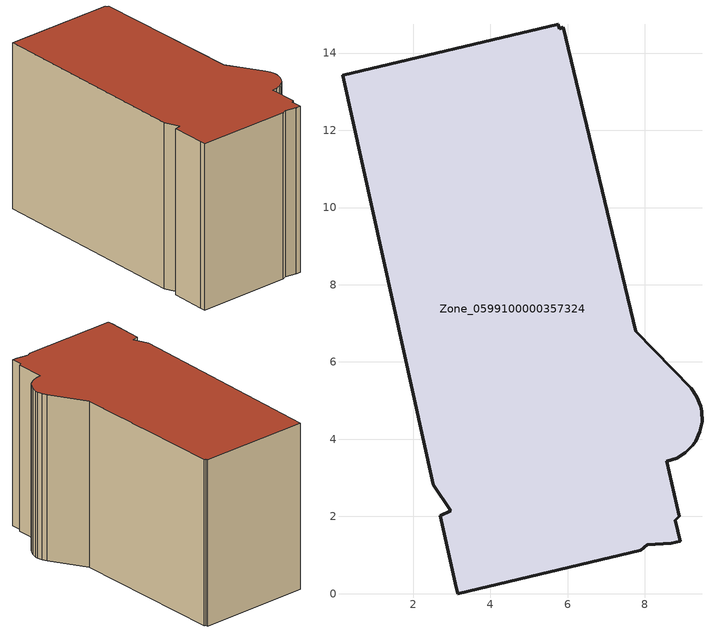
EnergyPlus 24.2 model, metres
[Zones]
Zone_0599100000357324
 floor ground (C_G): 8.92,1.36 8.69,1.31 8.06,1.27 7.89,1.12 3.16,0 3.1,0.27 2.71,2.02 2.98,2.15 2.53,2.83 0.17,13.42 5.76,14.74 5.79,14.64 5.89,14.66 7.76,6.8 9.2,5.32 9.35,5.1 9.45,4.85 9.47,4.72 9.48,4.46 9.43,4.19 9.31,3.95 9.24,3.84 9.05,3.65 8.82,3.51 8.57,3.43 8.9,2 8.79,1.91 z0
 wall outside (C_F): 8.57,3.43 8.82,3.51 9.05,3.65 9.24,3.84 9.31,3.95 9.43,4.19 9.48,4.46 9.47,4.72 9.45,4.85 9.35,5.1 9.2,5.32 7.76,6.8 5.89,14.66 5.79,14.64 5.76,14.74 0.17,13.42 2.53,2.83 2.98,2.15 2.71,2.02 3.1,0.27 3.16,0 7.89,1.12 8.06,1.27 8.69,1.31 8.92,1.36 8.79,1.91 8.9,2 8.57,3.43 z0:8.65
 roof outside (C_R): 9.05,3.65 9.24,3.84 9.31,3.95 9.43,4.19 9.48,4.46 9.47,4.72 9.45,4.85 9.35,5.1 9.2,5.32 7.76,6.8 5.89,14.66 5.79,14.64 5.76,14.74 0.17,13.42 2.53,2.83 2.98,2.15 2.71,2.02 3.1,0.27 3.16,0 7.89,1.12 8.06,1.27 8.69,1.31 8.92,1.36 8.79,1.91 8.9,2 8.57,3.43 8.82,3.51 z8.65
[BUILDING]
Pand.0599100000357324: North Axis=0; Terrain=City; Loads Convergence Tolerance Value=0.04; Temperature Convergence Tolerance Value=0.4; Solar Distribution=FullExterior; Maximum Number of Warmup Days=25; Minimum Number of Warmup Days=1
[Site:Location]
Rotterdam.The.Hague.AP_ZH_NLD Design_Conditions: Latitude=51.96; Longitude=4.45; Time Zone=1; Elevation=-4.5
[SITE:GROUNDTEMPERATURE:BUILDINGSURFACE]
18, 18, 18, 18, 18, 18, 18, 18, 18, 18, 18, 18
[MATERIAL] Thermal Absorptance=0.9; Solar Absorptance=0.7; Visible Absorptance=0.7
Name | Roughness | Thickness | Conductivity | Density | Specific Heat
G.D.1992-2005 | MediumSmooth | 0.15 | 0.06 | 540 | 1210
F.D.1992-2005 | Rough | 0.3 | 0.12 | 1920 | 840
R.D.1992-2005 | MediumRough | 0.2 | 0.08 | 1500 | 1000
[CONSTRUCTION]
C_G: G.D.1992-2005
C_F: F.D.1992-2005
C_R: R.D.1992-2005
[ZONE]
Zone_0599100000357324: Type=1; Multiplier=1; Ceiling Height=Autocalculate; Volume=Autocalculate; Floor Area=autocalculate; Part of Total Floor Area=Yes
[ZONEINFILTRATION:DESIGNFLOWRATE]
Infil_Zone_0599100000357324: Zone or ZoneList or Space or SpaceList=Zone_0599100000357324; Schedule=AlwaysOn; Design Flow Rate Calculation Method=Flow/Area; Flow Rate per Floor Area=0.0021; Constant Term Coefficient=1; Temperature Term Coefficient=0; Velocity Term Coefficient=0; Velocity Squared Term Coefficient=0
[HVACTEMPLATE:ZONE:IDEALLOADSAIRSYSTEM]
Zone_0599100000357324: Maximum Heating Supply Air Temperature=50; Minimum Cooling Supply Air Temperature=13; Maximum Heating Supply Air Humidity Ratio=0.0156; Minimum Cooling Supply Air Humidity Ratio=0.0077; Heating Limit=NoLimit; Cooling Limit=NoLimit; Dehumidification Control Type=ConstantSensibleHeatRatio; Cooling Sensible Heat Ratio=0.7; Dehumidification Setpoint=60; Humidification Control Type=None; Humidification Setpoint=30; Outdoor Air Method=None; Outdoor Air Flow Rate per Person=0.00944; Outdoor Air Flow Rate per Zone Floor Area=0; Outdoor Air Flow Rate per Zone=0; Demand Controlled Ventilation Type=None; Outdoor Air Economizer Type=NoEconomizer; Heat Recovery Type=None; Sensible Heat Recovery Effectiveness=0.7; Latent Heat Recovery Effectiveness=0.65
[ZONECONTROL:THERMOSTAT]
ThermostatControl_Zone_0599100000357324: Zone or ZoneList=Zone_0599100000357324; Control Type Schedule=DualSetpointControlType; Control 1=Thermostat_Zone_0599100000357324; Temperature Difference Between Cutout And Setpoint=0
[THERMOSTATSETPOINT:DUALSETPOINT]
Thermostat_Zone_0599100000357324: Heating Setpoint Temperature Schedule=HeatingSetpoint_Zone_0599100000357324; Cooling Setpoint Temperature Schedule=CoolingSetpoint_Zone_0599100000357324
[SCHEDULE:COMPACT]
HeatingSetpoint_Zone_0599100000357324: Through: 12/31, For: AllDays, Until: 24:00, 21
CoolingSetpoint_Zone_0599100000357324: Through: 12/31, For: AllDays, Until: 24:00, 24
DualSetpointControlType: Through: 12/31, For: AllDays, Until: 24:00, 4
AlwaysOn: Through: 12/31, For: AllDays, Until: 24:00, 1
